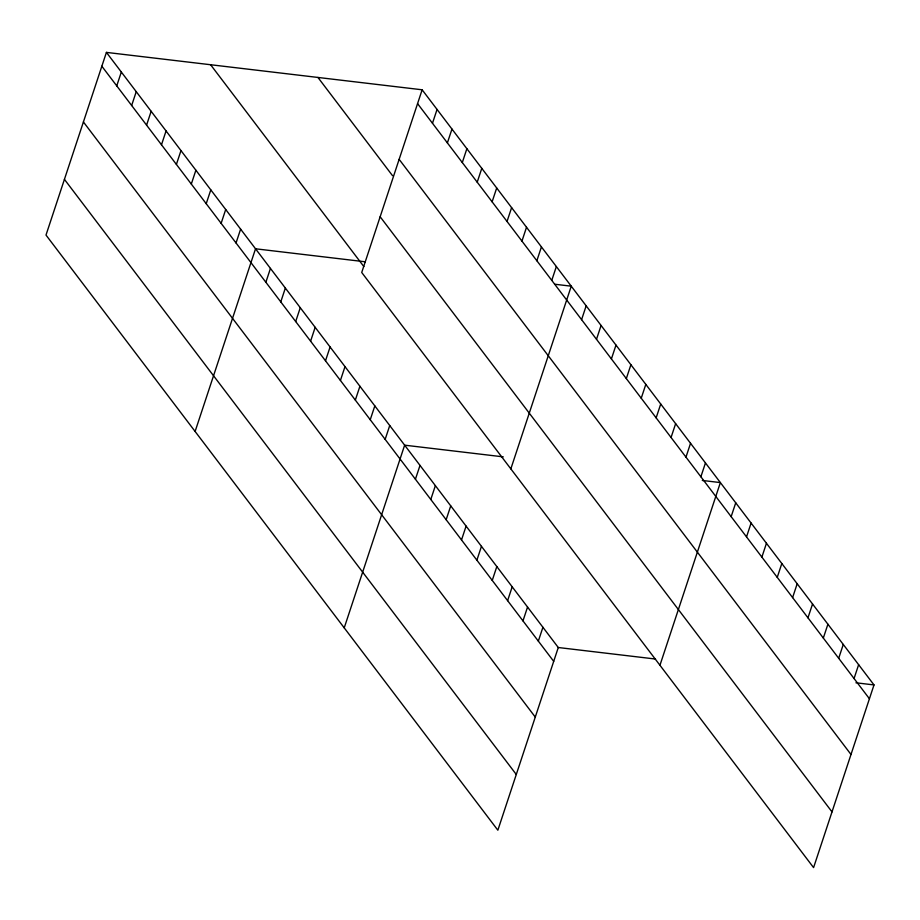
<?xml version="1.0" encoding="UTF-8"?>
<svg xmlns="http://www.w3.org/2000/svg" width="920" height="920" viewBox="0 0 920 920"><rect width="100%" height="100%" fill="white"/><g stroke="black" fill="none" stroke-linecap="round" stroke-linejoin="round"><path stroke-width="1.38" d="M106.421 52.394L46 235.071L497.858 830.208L558.279 647.519L106.421 52.394L422.142 89.792L874 684.928L813.579 867.606L361.721 272.481L422.142 89.792M116.748 85.859L121.325 72.036M131.663 105.501L136.24 91.666M146.579 125.143L151.144 111.308M161.483 144.785L166.06 130.951M176.398 164.415L180.975 150.592M191.314 184.058L195.88 170.223M206.218 203.699L210.795 189.865M221.133 223.341L225.71 209.507M236.037 242.983L240.614 229.149M195.109 431.468L255.53 248.791L365.228 261.786M265.868 282.256L270.445 268.421M280.772 301.898L285.349 288.063M295.688 321.54L300.265 307.705M310.603 341.171L315.169 327.347M325.507 360.812L330.084 346.978M340.423 380.454L345 366.62M432.48 123.268L437.058 109.434M355.339 400.096L359.904 386.262M447.384 142.91L451.961 129.076M370.242 419.727L374.82 405.904M462.3 162.552L466.877 148.718M385.158 439.369L389.735 425.534M477.216 182.183L481.781 168.36M344.229 627.854L404.639 445.176L503.274 456.86M492.119 201.825L496.697 187.99M415.426 479.239L420.003 465.416M507.035 221.467L511.612 207.632M430.79 499.479L435.367 485.645M521.95 241.109L526.516 227.274M446.154 519.719L450.731 505.885M536.854 260.739L541.431 246.916M461.518 539.948L466.095 526.113M551.77 280.381L556.347 266.547M476.882 560.188L481.459 546.353M510.841 468.866L571.251 286.189L554.587 284.211M492.246 580.416L496.823 566.582M581.589 319.666L586.166 305.831M507.61 600.656L512.187 586.822M596.505 339.296L601.082 325.473M522.974 620.885L527.551 607.05M611.409 358.938L615.986 345.103M538.338 641.125L542.915 627.29M626.324 378.58L630.901 364.745M641.24 398.222L645.817 384.387M656.144 417.864L660.721 404.029M671.059 437.494L675.636 423.671M685.975 457.136L690.54 443.302M700.879 476.778L705.456 462.944M659.95 665.263L720.371 482.586L702.305 480.447M731.158 516.649L735.735 502.815M746.522 536.889L751.099 523.054M761.886 557.117L766.452 543.283M777.25 577.357L781.816 563.523M792.614 597.586L797.18 583.751M807.967 617.826L812.544 603.991M823.331 638.054L827.908 624.22M838.695 658.294L843.272 644.46M854.059 678.523L858.636 664.688M558.279 647.519L655.523 659.042M855.945 682.789L874 684.928M417.565 103.626L869.423 698.763M399.142 159.344L851 754.481M317.952 77.452L392.506 175.651M380.155 216.752L832.013 811.888M210.599 64.733L363.86 266.582M101.844 66.228L553.702 661.353M83.409 121.946L535.267 717.071M64.423 179.354L516.281 774.479"/></g></svg>
